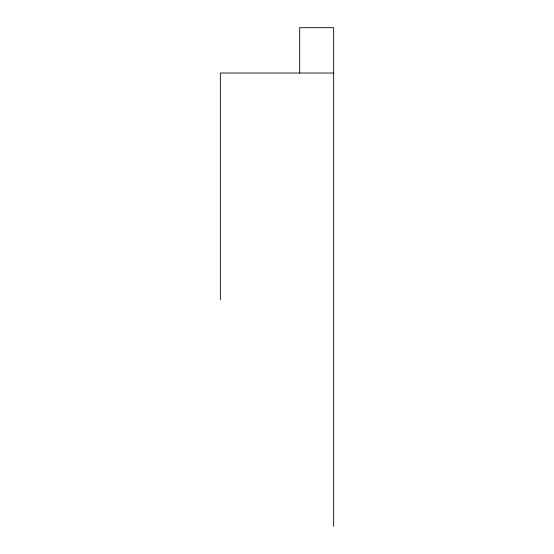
<?xml version="1.0" encoding="UTF-8"?>
<svg xmlns="http://www.w3.org/2000/svg" width="554" height="554" viewBox="0 0 554 554"><rect width="100%" height="100%" fill="white"/><g stroke="black" fill="none" stroke-linecap="round" stroke-linejoin="round"><path stroke-width="0.83" d="M333.66 73.024L220.34 73.024L220.34 299.666M333.66 526.3L333.66 27.7L299.666 27.7L299.666 73.024"/></g></svg>
